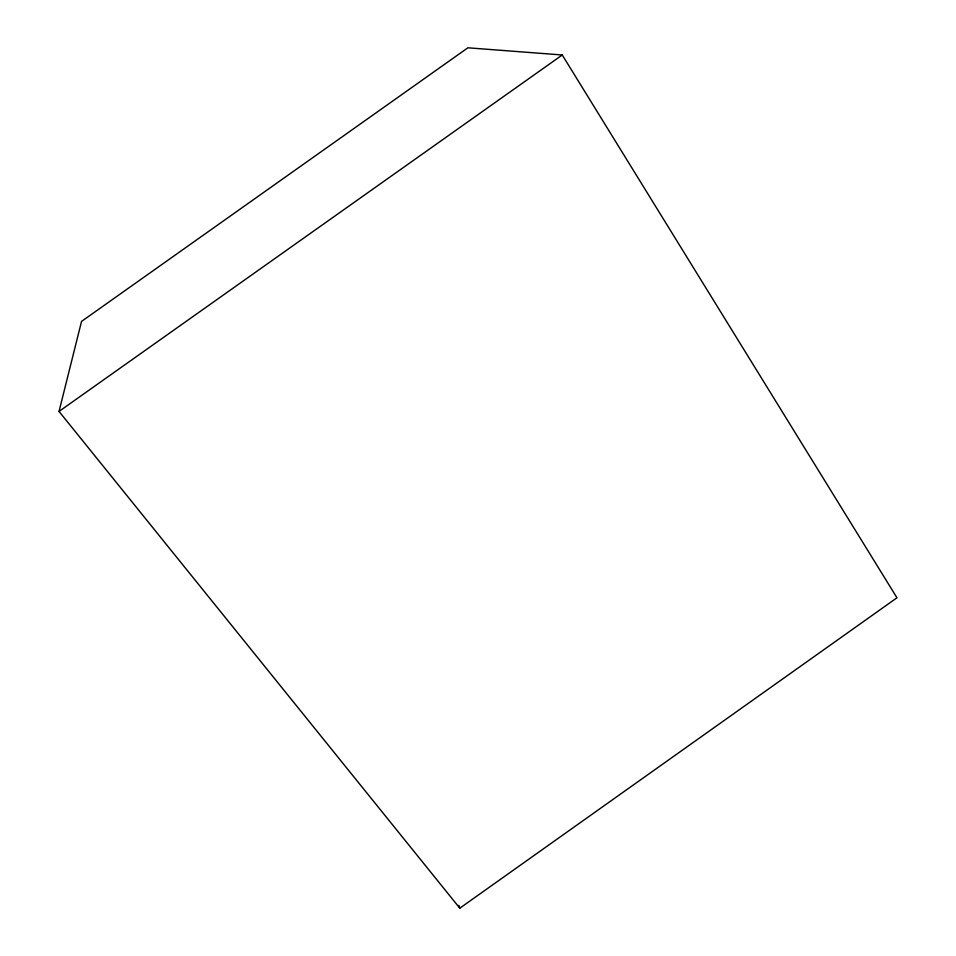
<?xml version="1.0" encoding="UTF-8"?>
<svg xmlns="http://www.w3.org/2000/svg" width="956" height="956" viewBox="0 0 956 956"><rect width="100%" height="100%" fill="white"/><g stroke="black" fill="none" stroke-linecap="round" stroke-linejoin="round"><path stroke-width="1.43" d="M59.033 411.427L81.535 321.407L467.89 47.8L562.248 54.982L896.967 597.787L459.812 908.2L59.033 411.427L562.248 54.982M458.844 905.392L459.812 908.2"/></g></svg>
